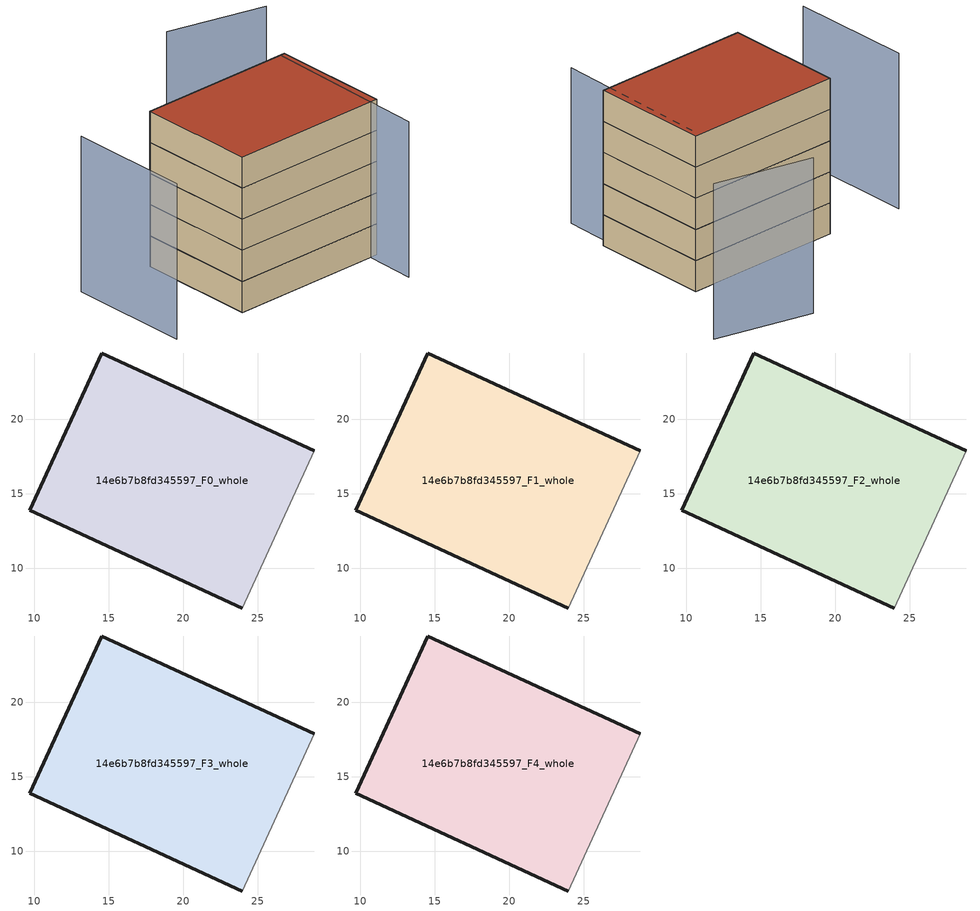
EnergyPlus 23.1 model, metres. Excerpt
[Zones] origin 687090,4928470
14e6b7b8fd345597_F0_whole
 floor ground (EU_floor_Construction): 23.95,7.33 28.81,17.9 14.53,24.46 9.68,13.89 z0
 wall outside (EU_wall_Construction): 23.95,7.33 9.68,13.89 14.53,24.46 28.81,17.9 z0:3
 wall adiabatic (EU_wall_Construction): 28.81,17.9 23.95,7.33 z0:3
14e6b7b8fd345597_F1_whole
 floor to 14e6b7b8fd345597_F0_whole (EU_floor_Construction): 23.95,7.33 28.8,17.9 14.52,24.46 9.67,13.89 z3
 wall outside (EU_wall_Construction): 23.95,7.33 9.68,13.89 14.53,24.46 28.81,17.9 z3:6
 wall adiabatic (EU_wall_Construction): 28.81,17.9 23.95,7.33 z3:6
14e6b7b8fd345597_F2_whole
 floor to 14e6b7b8fd345597_F1_whole (EU_floor_Construction): 23.95,7.33 28.8,17.9 14.52,24.46 9.67,13.89 z6
 wall outside (EU_wall_Construction): 23.95,7.33 9.68,13.89 14.53,24.46 28.81,17.9 z6:9
 wall adiabatic (EU_wall_Construction): 28.81,17.9 23.95,7.33 z6:9
14e6b7b8fd345597_F3_whole
 floor to 14e6b7b8fd345597_F2_whole (EU_floor_Construction): 23.95,7.33 28.8,17.9 14.52,24.46 9.67,13.89 z9
 wall outside (EU_wall_Construction): 23.95,7.33 9.68,13.89 14.53,24.46 28.81,17.9 z9:12
 wall adiabatic (EU_wall_Construction): 28.81,17.9 23.95,7.33 z9:12
14e6b7b8fd345597_F4_whole
 floor to 14e6b7b8fd345597_F3_whole (EU_floor_Construction): 23.95,7.33 28.8,17.9 14.52,24.46 9.67,13.89 z12
 wall outside (EU_wall_Construction): 23.95,7.33 9.68,13.89 14.53,24.46 28.81,17.9 z12:15
 wall adiabatic (EU_wall_Construction): 28.81,17.9 23.95,7.33 z12:15
 roof outside (EU_roof_Construction): 28.81,17.9 23.95,7.33 9.68,13.89 14.53,24.46 z15
shading: 21.13,3.21 28.28,17.92 / 7.97,28.11 3.03,17.21 / 36.31,22.65 28.62,28.7 z0:15
[Building]
EU S2 Campaign: North Axis=0; Terrain=City; Solar Distribution=FullExterior
[Site:Location]
Bologna: Latitude=44.5; Longitude=11.25; Time Zone=1; Elevation=37
[SizingPeriod:WeatherFileDays]
AnnualSizingPeriod: Begin Month=1; Begin Day of Month=1; End Month=12; End Day of Month=31; Day of Week for Start Day=Monday; Use Weather File Daylight Saving Period=No; Use Weather File Rain and Snow Indicators=No
[MATERIAL]
EU_InternalMass_Material: Roughness=MediumRough; Thickness=0.1; Conductivity=1; Density=1800; Specific Heat=900; Thermal Absorptance=0.9; Solar Absorptance=0.7; Visible Absorptance=0.7
[MATERIAL:NOMASS] Roughness=MediumRough; Thermal Absorptance=0.9; Solar Absorptance=0.7; Visible Absorptance=0.7
Name | Thermal Resistance
EU_wall_NoMass | 0.905828
EU_roof_NoMass | 0.37593
EU_floor_NoMass | 0.67114
[CONSTRUCTION]
EU_wall_Construction: EU_wall_NoMass
EU_roof_Construction: EU_roof_NoMass
EU_floor_Construction: EU_floor_NoMass
EU_InternalMass_Construction: EU_InternalMass_Material
[ZONE] Type=1; Multiplier=1; Ceiling Height=autocalculate; Floor Area=autocalculate; Part of Total Floor Area=Yes
Name | Volume
14e6b7b8fd345597_F0_whole | 548.052
14e6b7b8fd345597_F1_whole; 14e6b7b8fd345597_F2_whole; 14e6b7b8fd345597_F3_whole; 14e6b7b8fd345597_F4_whole | 548.054
[INTERNALMASS] Construction=EU_InternalMass_Construction; Surface Area=182.684
Name | Zone or ZoneList
14e6b7b8fd345597_F0_whole_EU_InternalMass | 14e6b7b8fd345597_F0_whole
14e6b7b8fd345597_F1_whole_EU_InternalMass | 14e6b7b8fd345597_F1_whole
14e6b7b8fd345597_F2_whole_EU_InternalMass | 14e6b7b8fd345597_F2_whole
14e6b7b8fd345597_F3_whole_EU_InternalMass | 14e6b7b8fd345597_F3_whole
14e6b7b8fd345597_F4_whole_EU_InternalMass | 14e6b7b8fd345597_F4_whole
[OTHEREQUIPMENT] Fuel Type=Electricity; Design Level Calculation Method=Watts/Area; Power per Zone Floor Area=1; Fraction Latent=0; Fraction Radiant=0; Fraction Lost=0; Carbon Dioxide Generation Rate=0; EndUse Subcategory=EU_Step8_InternalGains
Name | Zone or ZoneList or Space or SpaceList | Schedule
EU_Step8_InternalGain_14e6b7b8fd345597_F0_whole_f000 | 14e6b7b8fd345597_F0_whole | EU_Step8_GainSchedule_14e6b7b8fd345597_F0_whole_f000
EU_Step8_InternalGain_14e6b7b8fd345597_F1_whole_f000 | 14e6b7b8fd345597_F1_whole | EU_Step8_GainSchedule_14e6b7b8fd345597_F1_whole_f000
EU_Step8_InternalGain_14e6b7b8fd345597_F2_whole_f000 | 14e6b7b8fd345597_F2_whole | EU_Step8_GainSchedule_14e6b7b8fd345597_F2_whole_f000
EU_Step8_InternalGain_14e6b7b8fd345597_F3_whole_f000 | 14e6b7b8fd345597_F3_whole | EU_Step8_GainSchedule_14e6b7b8fd345597_F3_whole_f000
EU_Step8_InternalGain_14e6b7b8fd345597_F4_whole_f000 | 14e6b7b8fd345597_F4_whole | EU_Step8_GainSchedule_14e6b7b8fd345597_F4_whole_f000
[ZONEVENTILATION:DESIGNFLOWRATE] Schedule=EU_AlwaysOn; Design Flow Rate Calculation Method=AirChanges/Hour; Air Changes per Hour=0.73129; Ventilation Type=Natural; Fan Pressure Rise=0; Fan Total Efficiency=1; Constant Term Coefficient=1; Temperature Term Coefficient=0; Velocity Term Coefficient=0; Velocity Squared Term Coefficient=0; Minimum Indoor Temperature=-100; Maximum Indoor Temperature=100; Delta Temperature=-100; Minimum Outdoor Temperature=-100; Maximum Outdoor Temperature=100; Maximum Wind Speed=40
Name | Zone or ZoneList or Space or SpaceList
EU_ConstantAir_14e6b7b8fd345597_F0_whole | 14e6b7b8fd345597_F0_whole
EU_ConstantAir_14e6b7b8fd345597_F1_whole | 14e6b7b8fd345597_F1_whole
EU_ConstantAir_14e6b7b8fd345597_F2_whole | 14e6b7b8fd345597_F2_whole
EU_ConstantAir_14e6b7b8fd345597_F3_whole | 14e6b7b8fd345597_F3_whole
EU_ConstantAir_14e6b7b8fd345597_F4_whole | 14e6b7b8fd345597_F4_whole
[HVACTEMPLATE:THERMOSTAT] Constant Heating Setpoint=20; Constant Cooling Setpoint=50
EU_HeatOnly_14e6b7b8fd345597_F0_whole; EU_HeatOnly_14e6b7b8fd345597_F1_whole; EU_HeatOnly_14e6b7b8fd345597_F2_whole; EU_HeatOnly_14e6b7b8fd345597_F3_whole; EU_HeatOnly_14e6b7b8fd345597_F4_whole
[HVACTEMPLATE:ZONE:IDEALLOADSAIRSYSTEM] System Availability Schedule=EU_AlwaysOn; Maximum Heating Supply Air Temperature=50; Minimum Cooling Supply Air Temperature=13; Maximum Heating Supply Air Humidity Ratio=0.0156; Minimum Cooling Supply Air Humidity Ratio=0.0077; Heating Limit=NoLimit; Cooling Limit=NoLimit; Heating Availability Schedule=EU_AlwaysOn; Cooling Availability Schedule=EU_CoolingOff; Dehumidification Control Type=ConstantSensibleHeatRatio; Cooling Sensible Heat Ratio=0.7; Dehumidification Setpoint=60; Humidification Control Type=None; Humidification Setpoint=30; Outdoor Air Method=None; Outdoor Air Flow Rate per Person=0.00944; Outdoor Air Flow Rate per Zone Floor Area=0; Outdoor Air Flow Rate per Zone=0; Demand Controlled Ventilation Type=None; Outdoor Air Economizer Type=NoEconomizer; Heat Recovery Type=None; Sensible Heat Recovery Effectiveness=0.7; Latent Heat Recovery Effectiveness=0.65
Name | Template Thermostat
14e6b7b8fd345597_F0_whole | EU_HeatOnly_14e6b7b8fd345597_F0_whole
14e6b7b8fd345597_F1_whole | EU_HeatOnly_14e6b7b8fd345597_F1_whole
14e6b7b8fd345597_F2_whole | EU_HeatOnly_14e6b7b8fd345597_F2_whole
14e6b7b8fd345597_F3_whole | EU_HeatOnly_14e6b7b8fd345597_F3_whole
14e6b7b8fd345597_F4_whole | EU_HeatOnly_14e6b7b8fd345597_F4_whole
[SIZING:ZONE] Zone Cooling Design Supply Air Temperature Input Method=SupplyAirTemperature; Zone Cooling Design Supply Air Temperature=13; Zone Heating Design Supply Air Temperature Input Method=SupplyAirTemperature; Zone Heating Design Supply Air Temperature=50; Zone Cooling Design Supply Air Humidity Ratio=0.008; Zone Heating Design Supply Air Humidity Ratio=0.008; Cooling Design Air Flow Method=DesignDay; Cooling Design Air Flow Rate=0; Cooling Minimum Air Flow per Zone Floor Area=0.000762; Cooling Minimum Air Flow=0; Cooling Minimum Air Flow Fraction=0.2; Heating Design Air Flow Method=DesignDay; Heating Design Air Flow Rate=0; Heating Maximum Air Flow per Zone Floor Area=0.002032; Heating Maximum Air Flow=0.141576; Heating Maximum Air Flow Fraction=0.3; Account for Dedicated Outdoor Air System=No; Dedicated Outdoor Air System Control Strategy=NeutralSupplyAir; Dedicated Outdoor Air Low Setpoint Temperature for Design=autosize; Dedicated Outdoor Air High Setpoint Temperature for Design=autosize; Zone Load Sizing Method=Sensible Load Only No Latent Load; Zone Latent Cooling Design Supply Air Humidity Ratio Input Method=HumidityRatioDifference; Zone Cooling Design Supply Air Humidity Ratio Difference=0.005; Zone Latent Heating Design Supply Air Humidity Ratio Input Method=HumidityRatioDifference; Zone Humidification Design Supply Air Humidity Ratio Difference=0.005
14e6b7b8fd345597_F0_whole; 14e6b7b8fd345597_F1_whole; 14e6b7b8fd345597_F2_whole; 14e6b7b8fd345597_F3_whole; 14e6b7b8fd345597_F4_whole
[SCHEDULE:CONSTANT]
Name | Hourly Value
EU_AlwaysOn | 1
EU_CoolingOff | 0
[SCHEDULE:FILE] Column Number=1; Rows to Skip at Top=0; Number of Hours of Data=8760; Column Separator=Comma; Interpolate to Timestep=No; Minutes per Item=60; Adjust Schedule for Daylight Savings=Yes
Name | File
EU_Step8_GainSchedule_14e6b7b8fd345597_F0_whole_f000 | ../../schedules/14e6b7b8fd345597/14e6b7b8fd345597_F0_whole_f000_gain.csv
EU_Step8_GainSchedule_14e6b7b8fd345597_F1_whole_f000 | ../../schedules/14e6b7b8fd345597/14e6b7b8fd345597_F1_whole_f000_gain.csv
EU_Step8_GainSchedule_14e6b7b8fd345597_F2_whole_f000 | ../../schedules/14e6b7b8fd345597/14e6b7b8fd345597_F2_whole_f000_gain.csv
EU_Step8_GainSchedule_14e6b7b8fd345597_F3_whole_f000 | ../../schedules/14e6b7b8fd345597/14e6b7b8fd345597_F3_whole_f000_gain.csv
EU_Step8_GainSchedule_14e6b7b8fd345597_F4_whole_f000 | ../../schedules/14e6b7b8fd345597/14e6b7b8fd345597_F4_whole_f000_gain.csv
